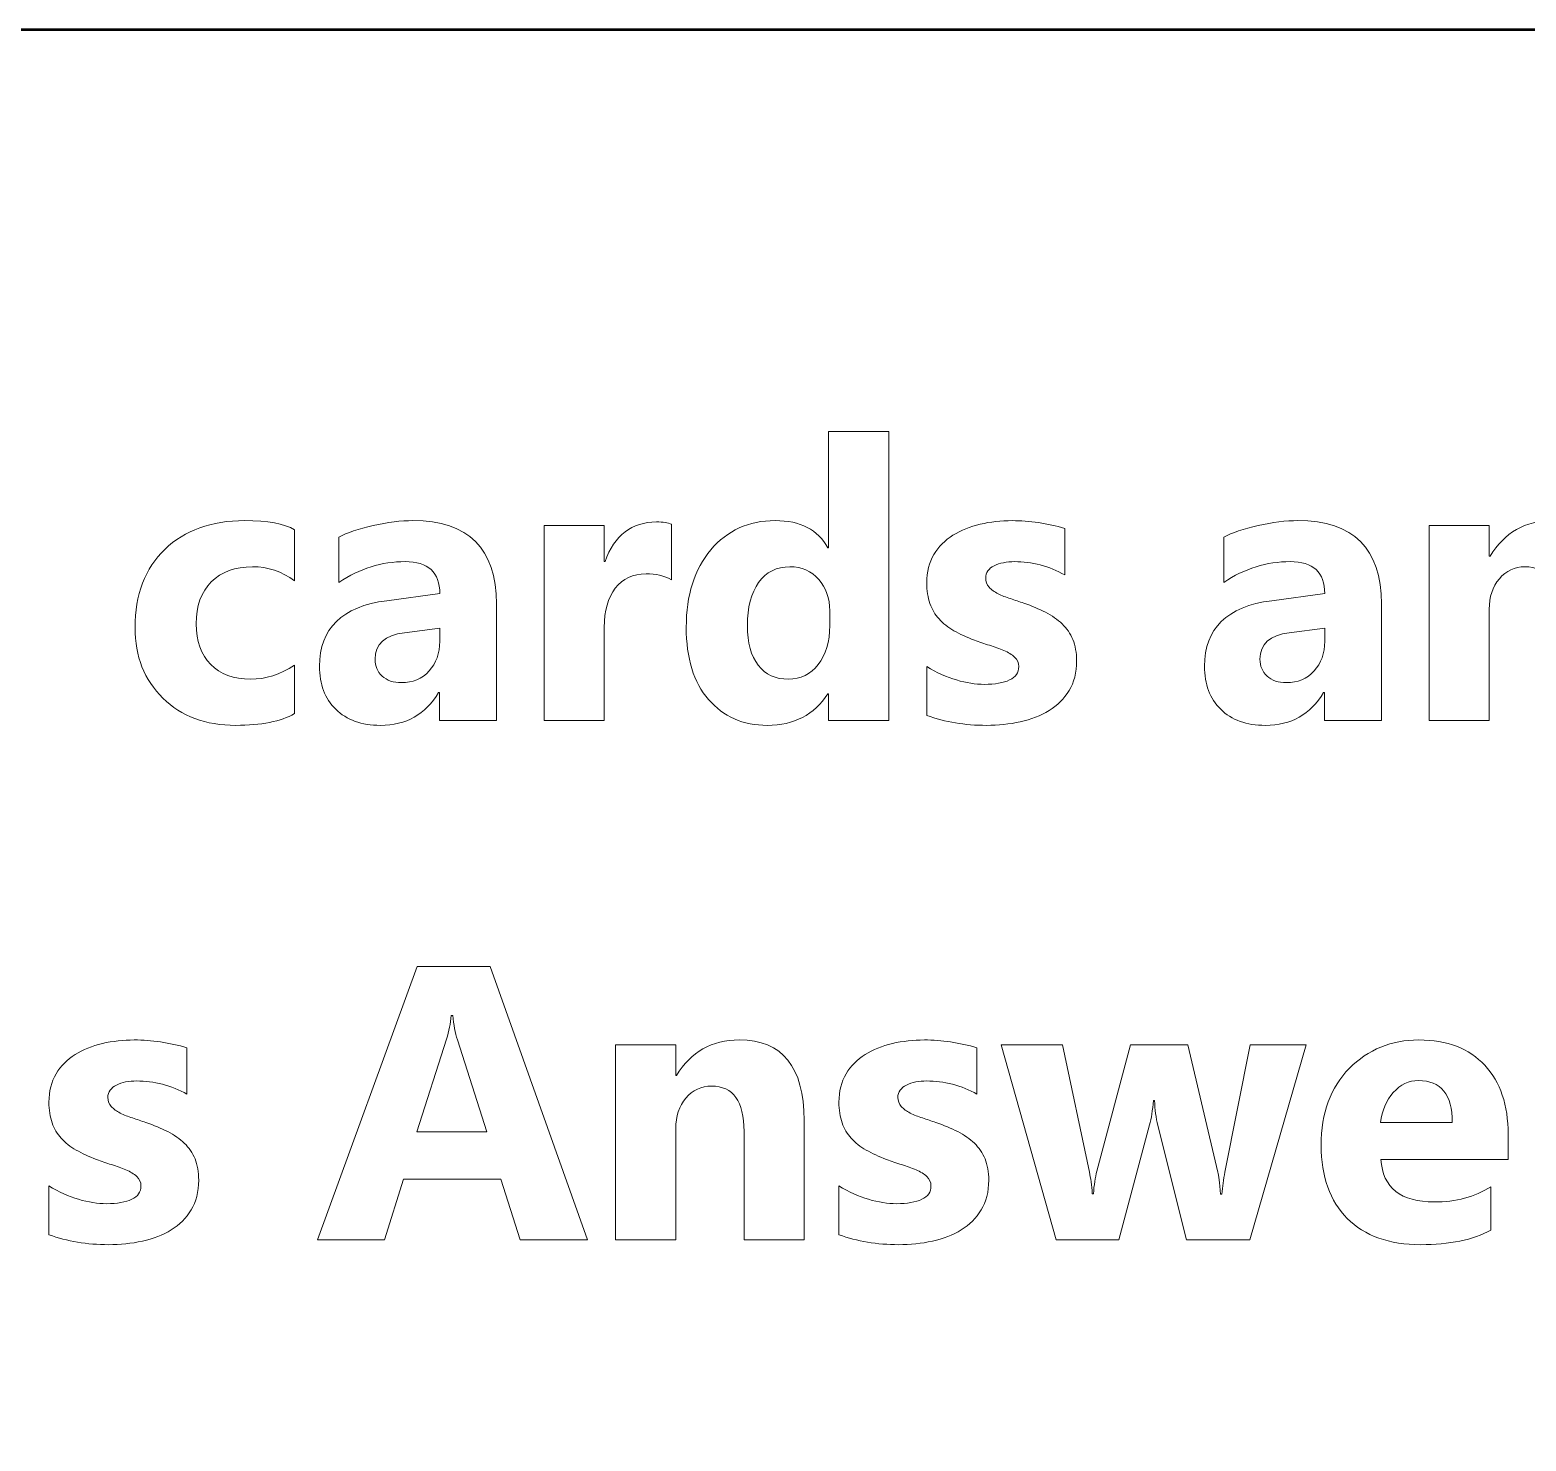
# Model space of a CAD drawing. Header units: centimetres. Extents: x -15 to 18.5, y -14.8 to 14.8.
# Drawn here: x -6.744 to -4.31, y -7.195 to -4.9 of the extents above; entities that cross this region are included whole.
import ezdxf

# ---------------------------------------------------------------- set-up
doc = ezdxf.new("R2010")
doc.units = ezdxf.units.CM
doc.header["$MEASUREMENT"] = 0
doc.layers.add('Layer 1', color=7, linetype='Continuous')

msp = doc.modelspace()

# ---------------------------------------------------------------- linework, layer by layer
at = {"layer": 'Layer 1', "color": 5, "lineweight": 53}
msp.add_open_spline([(-13.5, -4.9), (-13.5, -4.9), (4.5, -4.9), (4.5, -4.9), (4.5, -4.9), (4.5, -4.9), (4.5, -12.1), (4.5, -12.1), (4.5, -12.1), (4.5, -12.1), (-13.5, -12.1), (-13.5, -12.1), (-13.5, -12.1), (-13.5, -12.1), (-13.5, -4.9), (-13.5, -4.9)], degree=3, knots=[0, 0, 0, 0, 0.2, 0.2, 0.2, 0.2, 0.4, 0.4, 0.4, 0.4, 0.6, 0.6, 0.6, 0.6, 1, 1, 1, 1], dxfattribs=at)
at = {"layer": 'Layer 1', "color": 202, "lineweight": 9}
for points, knots in [([(-5.34629, -6.02336), (-5.34629, -6.02336), (-5.4443, -6.02336), (-5.4443, -6.02336), (-5.4443, -6.02336), (-5.4443, -6.02336), (-5.4443, -5.97965), (-5.4443, -5.97965), (-5.4443, -5.97965), (-5.4443, -5.97965), (-5.44546, -5.97965), (-5.44546, -5.97965), (-5.44546, -5.97965), (-5.46779, -6.01394), (-5.5006, -6.03109), (-5.54378, -6.03109), (-5.54378, -6.03109), (-5.58347, -6.03109), (-5.61543, -6.01712), (-5.63956, -5.98907), (-5.63956, -5.98907), (-5.66379, -5.96113), (-5.67586, -5.92197), (-5.67586, -5.8717), (-5.67586, -5.8717), (-5.67586, -5.81921), (-5.66252, -5.77719), (-5.63585, -5.74555), (-5.63585, -5.74555), (-5.60918, -5.7139), (-5.57426, -5.69813), (-5.53108, -5.69813), (-5.53108, -5.69813), (-5.49012, -5.69813), (-5.46165, -5.71274), (-5.44546, -5.74216), (-5.44546, -5.74216), (-5.44546, -5.74216), (-5.4443, -5.74216), (-5.4443, -5.74216), (-5.4443, -5.74216), (-5.4443, -5.74216), (-5.4443, -5.55335), (-5.4443, -5.55335), (-5.4443, -5.55335), (-5.4443, -5.55335), (-5.34629, -5.55335), (-5.34629, -5.55335), (-5.34629, -5.55335), (-5.34629, -5.55335), (-5.34629, -6.02336), (-5.34629, -6.02336)], [0, 0, 0, 0, 0.0714286, 0.0714286, 0.0714286, 0.0714286, 0.1428571, 0.1428571, 0.1428571, 0.1428571, 0.2142857, 0.2142857, 0.2142857, 0.2142857, 0.2857143, 0.2857143, 0.2857143, 0.2857143, 0.3571429, 0.3571429, 0.3571429, 0.3571429, 0.4285714, 0.4285714, 0.4285714, 0.4285714, 0.5, 0.5, 0.5, 0.5, 0.5714286, 0.5714286, 0.5714286, 0.5714286, 0.6428571, 0.6428571, 0.6428571, 0.6428571, 0.7142857, 0.7142857, 0.7142857, 0.7142857, 0.7857143, 0.7857143, 0.7857143, 0.7857143, 0.8571429, 0.8571429, 0.8571429, 0.8571429, 1, 1, 1, 1]), ([(-6.31309, -6.01193), (-6.3352, -6.02474), (-6.36717, -6.03109), (-6.40886, -6.03109), (-6.40886, -6.03109), (-6.45765, -6.03109), (-6.49713, -6.01637), (-6.52729, -5.98674), (-6.52729, -5.98674), (-6.55745, -5.95721), (-6.57259, -5.91911), (-6.57259, -5.87234), (-6.57259, -5.87234), (-6.57259, -5.81836), (-6.5564, -5.77592), (-6.52412, -5.74481), (-6.52412, -5.74481), (-6.49173, -5.71369), (-6.44845, -5.69813), (-6.39426, -5.69813), (-6.39426, -5.69813), (-6.3569, -5.69813), (-6.32981, -5.70311), (-6.31309, -5.71295), (-6.31309, -5.71295), (-6.31309, -5.71295), (-6.31309, -5.79614), (-6.31309, -5.79614), (-6.31309, -5.79614), (-6.33351, -5.78079), (-6.35637, -5.77317), (-6.38156, -5.77317), (-6.38156, -5.77317), (-6.40971, -5.77317), (-6.43194, -5.78132), (-6.44845, -5.79783), (-6.44845, -5.79783), (-6.46485, -5.81423), (-6.47311, -5.83688), (-6.47311, -5.86588), (-6.47311, -5.86588), (-6.47311, -5.89393), (-6.46517, -5.91604), (-6.4495, -5.93203), (-6.4495, -5.93203), (-6.43384, -5.94811), (-6.41215, -5.95605), (-6.38473, -5.95605), (-6.38473, -5.95605), (-6.36029, -5.95605), (-6.33647, -5.94843), (-6.31309, -5.93308), (-6.31309, -5.93308), (-6.31309, -5.93308), (-6.31309, -6.01193), (-6.31309, -6.01193)], [0, 0, 0, 0, 0.0666667, 0.0666667, 0.0666667, 0.0666667, 0.1333333, 0.1333333, 0.1333333, 0.1333333, 0.2, 0.2, 0.2, 0.2, 0.2666667, 0.2666667, 0.2666667, 0.2666667, 0.3333333, 0.3333333, 0.3333333, 0.3333333, 0.4, 0.4, 0.4, 0.4, 0.4666667, 0.4666667, 0.4666667, 0.4666667, 0.5333333, 0.5333333, 0.5333333, 0.5333333, 0.6, 0.6, 0.6, 0.6, 0.6666667, 0.6666667, 0.6666667, 0.6666667, 0.7333333, 0.7333333, 0.7333333, 0.7333333, 0.8, 0.8, 0.8, 0.8, 0.8666667, 0.8666667, 0.8666667, 0.8666667, 1, 1, 1, 1]), ([(-5.98468, -6.02336), (-5.98468, -6.02336), (-6.07739, -6.02336), (-6.07739, -6.02336), (-6.07739, -6.02336), (-6.07739, -6.02336), (-6.07739, -5.97775), (-6.07739, -5.97775), (-6.07739, -5.97775), (-6.07739, -5.97775), (-6.07866, -5.97775), (-6.07866, -5.97775), (-6.07866, -5.97775), (-6.09994, -6.01331), (-6.13148, -6.03109), (-6.17328, -6.03109), (-6.17328, -6.03109), (-6.20408, -6.03109), (-6.22831, -6.02241), (-6.24599, -6.00494), (-6.24599, -6.00494), (-6.26366, -5.98748), (-6.27245, -5.96409), (-6.27245, -5.93499), (-6.27245, -5.93499), (-6.27245, -5.87339), (-6.23593, -5.83783), (-6.16301, -5.82831), (-6.16301, -5.82831), (-6.16301, -5.82831), (-6.07676, -5.81688), (-6.07676, -5.81688), (-6.07676, -5.81688), (-6.07676, -5.78217), (-6.0956, -5.76481), (-6.13327, -5.76481), (-6.13327, -5.76481), (-6.17106, -5.76481), (-6.20704, -5.77603), (-6.24112, -5.79857), (-6.24112, -5.79857), (-6.24112, -5.79857), (-6.24112, -5.7248), (-6.24112, -5.7248), (-6.24112, -5.7248), (-6.22747, -5.71771), (-6.20884, -5.71157), (-6.18513, -5.70618), (-6.18513, -5.70618), (-6.16153, -5.70078), (-6.13994, -5.69813), (-6.12047, -5.69813), (-6.12047, -5.69813), (-6.02998, -5.69813), (-5.98468, -5.74332), (-5.98468, -5.8336), (-5.98468, -5.8336), (-5.98468, -5.8336), (-5.98468, -6.02336), (-5.98468, -6.02336)], [0, 0, 0, 0, 0.0625, 0.0625, 0.0625, 0.0625, 0.125, 0.125, 0.125, 0.125, 0.1875, 0.1875, 0.1875, 0.1875, 0.25, 0.25, 0.25, 0.25, 0.3125, 0.3125, 0.3125, 0.3125, 0.375, 0.375, 0.375, 0.375, 0.4375, 0.4375, 0.4375, 0.4375, 0.5, 0.5, 0.5, 0.5, 0.5625, 0.5625, 0.5625, 0.5625, 0.625, 0.625, 0.625, 0.625, 0.6875, 0.6875, 0.6875, 0.6875, 0.75, 0.75, 0.75, 0.75, 0.8125, 0.8125, 0.8125, 0.8125, 0.875, 0.875, 0.875, 0.875, 1, 1, 1, 1]), ([(-5.69999, -5.79423), (-5.71184, -5.78777), (-5.7256, -5.7846), (-5.74126, -5.7846), (-5.74126, -5.7846), (-5.76254, -5.7846), (-5.77915, -5.79243), (-5.79122, -5.80799), (-5.79122, -5.80799), (-5.80318, -5.82365), (-5.80921, -5.84482), (-5.80921, -5.8717), (-5.80921, -5.8717), (-5.80921, -5.8717), (-5.80921, -6.02336), (-5.80921, -6.02336), (-5.80921, -6.02336), (-5.80921, -6.02336), (-5.9071, -6.02336), (-5.9071, -6.02336), (-5.9071, -6.02336), (-5.9071, -6.02336), (-5.9071, -5.70586), (-5.9071, -5.70586), (-5.9071, -5.70586), (-5.9071, -5.70586), (-5.80921, -5.70586), (-5.80921, -5.70586), (-5.80921, -5.70586), (-5.80921, -5.70586), (-5.80921, -5.76481), (-5.80921, -5.76481), (-5.80921, -5.76481), (-5.80921, -5.76481), (-5.80794, -5.76481), (-5.80794, -5.76481), (-5.80794, -5.76481), (-5.79238, -5.72173), (-5.76455, -5.70025), (-5.72422, -5.70025), (-5.72422, -5.70025), (-5.71385, -5.70025), (-5.70581, -5.70152), (-5.69999, -5.70395), (-5.69999, -5.70395), (-5.69999, -5.70395), (-5.69999, -5.79423), (-5.69999, -5.79423)], [0, 0, 0, 0, 0.0769231, 0.0769231, 0.0769231, 0.0769231, 0.1538462, 0.1538462, 0.1538462, 0.1538462, 0.2307692, 0.2307692, 0.2307692, 0.2307692, 0.3076923, 0.3076923, 0.3076923, 0.3076923, 0.3846154, 0.3846154, 0.3846154, 0.3846154, 0.4615385, 0.4615385, 0.4615385, 0.4615385, 0.5384615, 0.5384615, 0.5384615, 0.5384615, 0.6153846, 0.6153846, 0.6153846, 0.6153846, 0.6923077, 0.6923077, 0.6923077, 0.6923077, 0.7692308, 0.7692308, 0.7692308, 0.7692308, 0.8461538, 0.8461538, 0.8461538, 0.8461538, 1, 1, 1, 1]), ([(-5.28459, -6.015), (-5.28459, -6.015), (-5.28459, -5.93562), (-5.28459, -5.93562), (-5.28459, -5.93562), (-5.2684, -5.94536), (-5.25231, -5.95256), (-5.23633, -5.95732), (-5.23633, -5.95732), (-5.22035, -5.96208), (-5.20522, -5.96441), (-5.19093, -5.96441), (-5.19093, -5.96441), (-5.17357, -5.96441), (-5.15982, -5.96208), (-5.14987, -5.95732), (-5.14987, -5.95732), (-5.13981, -5.95256), (-5.13484, -5.94536), (-5.13484, -5.93562), (-5.13484, -5.93562), (-5.13484, -5.92938), (-5.13706, -5.92419), (-5.14161, -5.92007), (-5.14161, -5.92007), (-5.14616, -5.91594), (-5.15198, -5.91234), (-5.15918, -5.90927), (-5.15918, -5.90927), (-5.16627, -5.9062), (-5.1741, -5.90334), (-5.18257, -5.90091), (-5.18257, -5.90091), (-5.19104, -5.89837), (-5.19919, -5.89562), (-5.20702, -5.89255), (-5.20702, -5.89255), (-5.21961, -5.88779), (-5.23072, -5.8826), (-5.24036, -5.8772), (-5.24036, -5.8772), (-5.24999, -5.8717), (-5.25803, -5.86535), (-5.26459, -5.85805), (-5.26459, -5.85805), (-5.27105, -5.85085), (-5.27602, -5.84249), (-5.27941, -5.83297), (-5.27941, -5.83297), (-5.28279, -5.82344), (-5.28459, -5.81222), (-5.28459, -5.7992), (-5.28459, -5.7992), (-5.28459, -5.78142), (-5.28068, -5.76608), (-5.27295, -5.75327), (-5.27295, -5.75327), (-5.26523, -5.74047), (-5.25485, -5.72999), (-5.24194, -5.72184), (-5.24194, -5.72184), (-5.22903, -5.71369), (-5.21421, -5.70766), (-5.1976, -5.70385), (-5.1976, -5.70385), (-5.18098, -5.70004), (-5.16363, -5.69813), (-5.14563, -5.69813), (-5.14563, -5.69813), (-5.13156, -5.69813), (-5.11738, -5.69919), (-5.10288, -5.70141), (-5.10288, -5.70141), (-5.08838, -5.70353), (-5.07409, -5.70671), (-5.06002, -5.71083), (-5.06002, -5.71083), (-5.06002, -5.71083), (-5.06002, -5.7865), (-5.06002, -5.7865), (-5.06002, -5.7865), (-5.0725, -5.7792), (-5.08573, -5.7738), (-5.09991, -5.77021), (-5.09991, -5.77021), (-5.1141, -5.76661), (-5.12796, -5.76481), (-5.14161, -5.76481), (-5.14161, -5.76481), (-5.14807, -5.76481), (-5.1541, -5.76534), (-5.15971, -5.7665), (-5.15971, -5.7665), (-5.16543, -5.76756), (-5.17051, -5.76925), (-5.17484, -5.77148), (-5.17484, -5.77148), (-5.17918, -5.77359), (-5.18257, -5.77634), (-5.185, -5.77984), (-5.185, -5.77984), (-5.18754, -5.78322), (-5.18871, -5.78714), (-5.18871, -5.79148), (-5.18871, -5.79148), (-5.18871, -5.79719), (-5.18691, -5.80217), (-5.18321, -5.8063), (-5.18321, -5.8063), (-5.1794, -5.81042), (-5.17463, -5.81402), (-5.1686, -5.81698), (-5.1686, -5.81698), (-5.16257, -5.82005), (-5.1559, -5.8227), (-5.1486, -5.82503), (-5.1486, -5.82503), (-5.1413, -5.82746), (-5.13399, -5.8299), (-5.12669, -5.83233), (-5.12669, -5.83233), (-5.11367, -5.83688), (-5.10193, -5.84186), (-5.09134, -5.84725), (-5.09134, -5.84725), (-5.08086, -5.85265), (-5.07176, -5.85889), (-5.06425, -5.8662), (-5.06425, -5.8662), (-5.05673, -5.87339), (-5.05091, -5.88186), (-5.04689, -5.8916), (-5.04689, -5.8916), (-5.04287, -5.90133), (-5.04086, -5.91287), (-5.04086, -5.92631), (-5.04086, -5.92631), (-5.04086, -5.94515), (-5.04488, -5.96124), (-5.05314, -5.97457), (-5.05314, -5.97457), (-5.06129, -5.98791), (-5.07208, -5.9987), (-5.08563, -6.00706), (-5.08563, -6.00706), (-5.09917, -6.01542), (-5.11484, -6.02156), (-5.13251, -6.02537), (-5.13251, -6.02537), (-5.15019, -6.02918), (-5.16849, -6.03109), (-5.18754, -6.03109), (-5.18754, -6.03109), (-5.22247, -6.03109), (-5.25475, -6.02569), (-5.28459, -6.015)], [0, 0, 0, 0, 0.025, 0.025, 0.025, 0.025, 0.05, 0.05, 0.05, 0.05, 0.075, 0.075, 0.075, 0.075, 0.1, 0.1, 0.1, 0.1, 0.125, 0.125, 0.125, 0.125, 0.15, 0.15, 0.15, 0.15, 0.175, 0.175, 0.175, 0.175, 0.2, 0.2, 0.2, 0.2, 0.225, 0.225, 0.225, 0.225, 0.25, 0.25, 0.25, 0.25, 0.275, 0.275, 0.275, 0.275, 0.3, 0.3, 0.3, 0.3, 0.325, 0.325, 0.325, 0.325, 0.35, 0.35, 0.35, 0.35, 0.375, 0.375, 0.375, 0.375, 0.4, 0.4, 0.4, 0.4, 0.425, 0.425, 0.425, 0.425, 0.45, 0.45, 0.45, 0.45, 0.475, 0.475, 0.475, 0.475, 0.5, 0.5, 0.5, 0.5, 0.525, 0.525, 0.525, 0.525, 0.55, 0.55, 0.55, 0.55, 0.575, 0.575, 0.575, 0.575, 0.6, 0.6, 0.6, 0.6, 0.625, 0.625, 0.625, 0.625, 0.65, 0.65, 0.65, 0.65, 0.675, 0.675, 0.675, 0.675, 0.7, 0.7, 0.7, 0.7, 0.725, 0.725, 0.725, 0.725, 0.75, 0.75, 0.75, 0.75, 0.775, 0.775, 0.775, 0.775, 0.8, 0.8, 0.8, 0.8, 0.825, 0.825, 0.825, 0.825, 0.85, 0.85, 0.85, 0.85, 0.875, 0.875, 0.875, 0.875, 0.9, 0.9, 0.9, 0.9, 0.925, 0.925, 0.925, 0.925, 0.95, 0.95, 0.95, 0.95, 1, 1, 1, 1]), ([(-4.54503, -6.02336), (-4.54503, -6.02336), (-4.63774, -6.02336), (-4.63774, -6.02336), (-4.63774, -6.02336), (-4.63774, -6.02336), (-4.63774, -5.97775), (-4.63774, -5.97775), (-4.63774, -5.97775), (-4.63774, -5.97775), (-4.63901, -5.97775), (-4.63901, -5.97775), (-4.63901, -5.97775), (-4.66029, -6.01331), (-4.69183, -6.03109), (-4.73363, -6.03109), (-4.73363, -6.03109), (-4.76443, -6.03109), (-4.78866, -6.02241), (-4.80634, -6.00494), (-4.80634, -6.00494), (-4.82401, -5.98748), (-4.8328, -5.96409), (-4.8328, -5.93499), (-4.8328, -5.93499), (-4.8328, -5.87339), (-4.79628, -5.83783), (-4.72336, -5.82831), (-4.72336, -5.82831), (-4.72336, -5.82831), (-4.63711, -5.81688), (-4.63711, -5.81688), (-4.63711, -5.81688), (-4.63711, -5.78217), (-4.65595, -5.76481), (-4.69362, -5.76481), (-4.69362, -5.76481), (-4.73141, -5.76481), (-4.76739, -5.77603), (-4.80147, -5.79857), (-4.80147, -5.79857), (-4.80147, -5.79857), (-4.80147, -5.7248), (-4.80147, -5.7248), (-4.80147, -5.7248), (-4.78782, -5.71771), (-4.76919, -5.71157), (-4.74548, -5.70618), (-4.74548, -5.70618), (-4.72188, -5.70078), (-4.70029, -5.69813), (-4.68082, -5.69813), (-4.68082, -5.69813), (-4.59033, -5.69813), (-4.54503, -5.74332), (-4.54503, -5.8336), (-4.54503, -5.8336), (-4.54503, -5.8336), (-4.54503, -6.02336), (-4.54503, -6.02336)], [0, 0, 0, 0, 0.0625, 0.0625, 0.0625, 0.0625, 0.125, 0.125, 0.125, 0.125, 0.1875, 0.1875, 0.1875, 0.1875, 0.25, 0.25, 0.25, 0.25, 0.3125, 0.3125, 0.3125, 0.3125, 0.375, 0.375, 0.375, 0.375, 0.4375, 0.4375, 0.4375, 0.4375, 0.5, 0.5, 0.5, 0.5, 0.5625, 0.5625, 0.5625, 0.5625, 0.625, 0.625, 0.625, 0.625, 0.6875, 0.6875, 0.6875, 0.6875, 0.75, 0.75, 0.75, 0.75, 0.8125, 0.8125, 0.8125, 0.8125, 0.875, 0.875, 0.875, 0.875, 1, 1, 1, 1]), ([(-4.16086, -6.02336), (-4.16086, -6.02336), (-4.25854, -6.02336), (-4.25854, -6.02336), (-4.25854, -6.02336), (-4.25854, -6.02336), (-4.25854, -5.84694), (-4.25854, -5.84694), (-4.25854, -5.84694), (-4.25854, -5.79772), (-4.27611, -5.77317), (-4.31124, -5.77317), (-4.31124, -5.77317), (-4.32818, -5.77317), (-4.34215, -5.77963), (-4.35305, -5.79264), (-4.35305, -5.79264), (-4.36406, -5.80566), (-4.36956, -5.82228), (-4.36956, -5.84228), (-4.36956, -5.84228), (-4.36956, -5.84228), (-4.36956, -6.02336), (-4.36956, -6.02336), (-4.36956, -6.02336), (-4.36956, -6.02336), (-4.46745, -6.02336), (-4.46745, -6.02336), (-4.46745, -6.02336), (-4.46745, -6.02336), (-4.46745, -5.70586), (-4.46745, -5.70586), (-4.46745, -5.70586), (-4.46745, -5.70586), (-4.36956, -5.70586), (-4.36956, -5.70586), (-4.36956, -5.70586), (-4.36956, -5.70586), (-4.36956, -5.75613), (-4.36956, -5.75613), (-4.36956, -5.75613), (-4.36956, -5.75613), (-4.36829, -5.75613), (-4.36829, -5.75613), (-4.36829, -5.75613), (-4.3449, -5.7174), (-4.31093, -5.69813), (-4.26627, -5.69813), (-4.26627, -5.69813), (-4.19599, -5.69813), (-4.16086, -5.74174), (-4.16086, -5.82894), (-4.16086, -5.82894), (-4.16086, -5.82894), (-4.16086, -6.02336), (-4.16086, -6.02336)], [0, 0, 0, 0, 0.0666667, 0.0666667, 0.0666667, 0.0666667, 0.1333333, 0.1333333, 0.1333333, 0.1333333, 0.2, 0.2, 0.2, 0.2, 0.2666667, 0.2666667, 0.2666667, 0.2666667, 0.3333333, 0.3333333, 0.3333333, 0.3333333, 0.4, 0.4, 0.4, 0.4, 0.4666667, 0.4666667, 0.4666667, 0.4666667, 0.5333333, 0.5333333, 0.5333333, 0.5333333, 0.6, 0.6, 0.6, 0.6, 0.6666667, 0.6666667, 0.6666667, 0.6666667, 0.7333333, 0.7333333, 0.7333333, 0.7333333, 0.8, 0.8, 0.8, 0.8, 0.8666667, 0.8666667, 0.8666667, 0.8666667, 1, 1, 1, 1]), ([(-5.44239, -5.86895), (-5.44239, -5.86895), (-5.44239, -5.84503), (-5.44239, -5.84503), (-5.44239, -5.84503), (-5.44239, -5.82439), (-5.44842, -5.80725), (-5.46038, -5.7936), (-5.46038, -5.7936), (-5.47234, -5.77994), (-5.488, -5.77317), (-5.50716, -5.77317), (-5.50716, -5.77317), (-5.52886, -5.77317), (-5.5459, -5.78164), (-5.55807, -5.79868), (-5.55807, -5.79868), (-5.57024, -5.81582), (-5.57638, -5.83921), (-5.57638, -5.86895), (-5.57638, -5.86895), (-5.57638, -5.89689), (-5.57045, -5.91837), (-5.5587, -5.9334), (-5.5587, -5.9334), (-5.54685, -5.94854), (-5.53055, -5.95605), (-5.5097, -5.95605), (-5.5097, -5.95605), (-5.4898, -5.95605), (-5.47361, -5.94811), (-5.46112, -5.93224), (-5.46112, -5.93224), (-5.44863, -5.91626), (-5.44239, -5.8952), (-5.44239, -5.86895)], [0, 0, 0, 0, 0.1, 0.1, 0.1, 0.1, 0.2, 0.2, 0.2, 0.2, 0.3, 0.3, 0.3, 0.3, 0.4, 0.4, 0.4, 0.4, 0.5, 0.5, 0.5, 0.5, 0.6, 0.6, 0.6, 0.6, 0.7, 0.7, 0.7, 0.7, 0.8, 0.8, 0.8, 0.8, 1, 1, 1, 1]), ([(-6.07676, -5.89435), (-6.07676, -5.89435), (-6.07676, -5.87297), (-6.07676, -5.87297), (-6.07676, -5.87297), (-6.07676, -5.87297), (-6.13444, -5.88038), (-6.13444, -5.88038), (-6.13444, -5.88038), (-6.16629, -5.88451), (-6.18217, -5.8989), (-6.18217, -5.92356), (-6.18217, -5.92356), (-6.18217, -5.93467), (-6.17836, -5.94388), (-6.17063, -5.95097), (-6.17063, -5.95097), (-6.1628, -5.95806), (-6.15232, -5.96166), (-6.1391, -5.96166), (-6.1391, -5.96166), (-6.12068, -5.96166), (-6.10576, -5.95531), (-6.09412, -5.94261), (-6.09412, -5.94261), (-6.08258, -5.92991), (-6.07676, -5.91382), (-6.07676, -5.89435)], [0, 0, 0, 0, 0.125, 0.125, 0.125, 0.125, 0.25, 0.25, 0.25, 0.25, 0.375, 0.375, 0.375, 0.375, 0.5, 0.5, 0.5, 0.5, 0.625, 0.625, 0.625, 0.625, 0.75, 0.75, 0.75, 0.75, 1, 1, 1, 1]), ([(-4.63711, -5.89435), (-4.63711, -5.89435), (-4.63711, -5.87297), (-4.63711, -5.87297), (-4.63711, -5.87297), (-4.63711, -5.87297), (-4.69479, -5.88038), (-4.69479, -5.88038), (-4.69479, -5.88038), (-4.72664, -5.88451), (-4.74252, -5.8989), (-4.74252, -5.92356), (-4.74252, -5.92356), (-4.74252, -5.93467), (-4.73871, -5.94388), (-4.73098, -5.95097), (-4.73098, -5.95097), (-4.72315, -5.95806), (-4.71267, -5.96166), (-4.69945, -5.96166), (-4.69945, -5.96166), (-4.68103, -5.96166), (-4.66611, -5.95531), (-4.65447, -5.94261), (-4.65447, -5.94261), (-4.64293, -5.92991), (-4.63711, -5.91382), (-4.63711, -5.89435)], [0, 0, 0, 0, 0.125, 0.125, 0.125, 0.125, 0.25, 0.25, 0.25, 0.25, 0.375, 0.375, 0.375, 0.375, 0.5, 0.5, 0.5, 0.5, 0.625, 0.625, 0.625, 0.625, 0.75, 0.75, 0.75, 0.75, 1, 1, 1, 1]), ([(-5.83674, -6.86802), (-5.83674, -6.86802), (-5.94585, -6.86802), (-5.94585, -6.86802), (-5.94585, -6.86802), (-5.94585, -6.86802), (-5.97749, -6.76907), (-5.97749, -6.76907), (-5.97749, -6.76907), (-5.97749, -6.76907), (-6.13561, -6.76907), (-6.13561, -6.76907), (-6.13561, -6.76907), (-6.13561, -6.76907), (-6.16694, -6.86802), (-6.16694, -6.86802), (-6.16694, -6.86802), (-6.16694, -6.86802), (-6.27552, -6.86802), (-6.27552, -6.86802), (-6.27552, -6.86802), (-6.27552, -6.86802), (-6.1136, -6.42341), (-6.1136, -6.42341), (-6.1136, -6.42341), (-6.1136, -6.42341), (-5.99485, -6.42341), (-5.99485, -6.42341), (-5.99485, -6.42341), (-5.99485, -6.42341), (-5.83674, -6.86802), (-5.83674, -6.86802)], [0, 0, 0, 0, 0.1111111, 0.1111111, 0.1111111, 0.1111111, 0.2222222, 0.2222222, 0.2222222, 0.2222222, 0.3333333, 0.3333333, 0.3333333, 0.3333333, 0.4444444, 0.4444444, 0.4444444, 0.4444444, 0.5555556, 0.5555556, 0.5555556, 0.5555556, 0.6666667, 0.6666667, 0.6666667, 0.6666667, 0.7777778, 0.7777778, 0.7777778, 0.7777778, 1, 1, 1, 1]), ([(-6.00046, -6.69223), (-6.00046, -6.69223), (-6.04819, -6.54279), (-6.04819, -6.54279), (-6.04819, -6.54279), (-6.05168, -6.53158), (-6.05422, -6.51824), (-6.0557, -6.50279), (-6.0557, -6.50279), (-6.0557, -6.50279), (-6.05814, -6.50279), (-6.05814, -6.50279), (-6.05814, -6.50279), (-6.0592, -6.51581), (-6.06174, -6.52872), (-6.06586, -6.54152), (-6.06586, -6.54152), (-6.06586, -6.54152), (-6.11423, -6.69223), (-6.11423, -6.69223), (-6.11423, -6.69223), (-6.11423, -6.69223), (-6.00046, -6.69223), (-6.00046, -6.69223)], [0, 0, 0, 0, 0.1428571, 0.1428571, 0.1428571, 0.1428571, 0.2857143, 0.2857143, 0.2857143, 0.2857143, 0.4285714, 0.4285714, 0.4285714, 0.4285714, 0.5714286, 0.5714286, 0.5714286, 0.5714286, 0.7142857, 0.7142857, 0.7142857, 0.7142857, 1, 1, 1, 1]), ([(-6.71271, -6.85966), (-6.71271, -6.85966), (-6.71271, -6.78028), (-6.71271, -6.78028), (-6.71271, -6.78028), (-6.69652, -6.79002), (-6.68043, -6.79722), (-6.66445, -6.80198), (-6.66445, -6.80198), (-6.64847, -6.80674), (-6.63334, -6.80907), (-6.61905, -6.80907), (-6.61905, -6.80907), (-6.60169, -6.80907), (-6.58794, -6.80674), (-6.57799, -6.80198), (-6.57799, -6.80198), (-6.56793, -6.79722), (-6.56296, -6.79002), (-6.56296, -6.78028), (-6.56296, -6.78028), (-6.56296, -6.77404), (-6.56518, -6.76885), (-6.56973, -6.76473), (-6.56973, -6.76473), (-6.57428, -6.7606), (-6.5801, -6.757), (-6.5873, -6.75393), (-6.5873, -6.75393), (-6.59439, -6.75086), (-6.60222, -6.748), (-6.61069, -6.74557), (-6.61069, -6.74557), (-6.61916, -6.74303), (-6.62731, -6.74028), (-6.63514, -6.73721), (-6.63514, -6.73721), (-6.64773, -6.73245), (-6.65884, -6.72726), (-6.66848, -6.72186), (-6.66848, -6.72186), (-6.67811, -6.71636), (-6.68615, -6.71001), (-6.69271, -6.70271), (-6.69271, -6.70271), (-6.69917, -6.69551), (-6.70414, -6.68715), (-6.70753, -6.67763), (-6.70753, -6.67763), (-6.71091, -6.6681), (-6.71271, -6.65688), (-6.71271, -6.64386), (-6.71271, -6.64386), (-6.71271, -6.62608), (-6.7088, -6.61074), (-6.70107, -6.59793), (-6.70107, -6.59793), (-6.69335, -6.58513), (-6.68297, -6.57465), (-6.67006, -6.5665), (-6.67006, -6.5665), (-6.65715, -6.55835), (-6.64233, -6.55232), (-6.62572, -6.54851), (-6.62572, -6.54851), (-6.6091, -6.5447), (-6.59175, -6.54279), (-6.57375, -6.54279), (-6.57375, -6.54279), (-6.55968, -6.54279), (-6.5455, -6.54385), (-6.531, -6.54607), (-6.531, -6.54607), (-6.5165, -6.54819), (-6.50221, -6.55137), (-6.48814, -6.55549), (-6.48814, -6.55549), (-6.48814, -6.55549), (-6.48814, -6.63116), (-6.48814, -6.63116), (-6.48814, -6.63116), (-6.50062, -6.62386), (-6.51385, -6.61846), (-6.52803, -6.61487), (-6.52803, -6.61487), (-6.54222, -6.61127), (-6.55608, -6.60947), (-6.56973, -6.60947), (-6.56973, -6.60947), (-6.57619, -6.60947), (-6.58222, -6.61), (-6.58783, -6.61116), (-6.58783, -6.61116), (-6.59355, -6.61222), (-6.59863, -6.61391), (-6.60296, -6.61614), (-6.60296, -6.61614), (-6.6073, -6.61825), (-6.61069, -6.621), (-6.61312, -6.6245), (-6.61312, -6.6245), (-6.61566, -6.62788), (-6.61683, -6.6318), (-6.61683, -6.63614), (-6.61683, -6.63614), (-6.61683, -6.64185), (-6.61503, -6.64683), (-6.61133, -6.65096), (-6.61133, -6.65096), (-6.60752, -6.65508), (-6.60275, -6.65868), (-6.59672, -6.66164), (-6.59672, -6.66164), (-6.59069, -6.66471), (-6.58402, -6.66736), (-6.57672, -6.66969), (-6.57672, -6.66969), (-6.56942, -6.67212), (-6.56211, -6.67456), (-6.55481, -6.67699), (-6.55481, -6.67699), (-6.54179, -6.68154), (-6.53005, -6.68652), (-6.51946, -6.69191), (-6.51946, -6.69191), (-6.50898, -6.69731), (-6.49988, -6.70355), (-6.49237, -6.71086), (-6.49237, -6.71086), (-6.48485, -6.71805), (-6.47903, -6.72652), (-6.47501, -6.73626), (-6.47501, -6.73626), (-6.47099, -6.74599), (-6.46898, -6.75753), (-6.46898, -6.77097), (-6.46898, -6.77097), (-6.46898, -6.78981), (-6.473, -6.8059), (-6.48126, -6.81923), (-6.48126, -6.81923), (-6.48941, -6.83257), (-6.5002, -6.84336), (-6.51375, -6.85172), (-6.51375, -6.85172), (-6.52729, -6.86008), (-6.54296, -6.86622), (-6.56063, -6.87003), (-6.56063, -6.87003), (-6.57831, -6.87384), (-6.59661, -6.87575), (-6.61566, -6.87575), (-6.61566, -6.87575), (-6.65059, -6.87575), (-6.68287, -6.87035), (-6.71271, -6.85966)], [0, 0, 0, 0, 0.025, 0.025, 0.025, 0.025, 0.05, 0.05, 0.05, 0.05, 0.075, 0.075, 0.075, 0.075, 0.1, 0.1, 0.1, 0.1, 0.125, 0.125, 0.125, 0.125, 0.15, 0.15, 0.15, 0.15, 0.175, 0.175, 0.175, 0.175, 0.2, 0.2, 0.2, 0.2, 0.225, 0.225, 0.225, 0.225, 0.25, 0.25, 0.25, 0.25, 0.275, 0.275, 0.275, 0.275, 0.3, 0.3, 0.3, 0.3, 0.325, 0.325, 0.325, 0.325, 0.35, 0.35, 0.35, 0.35, 0.375, 0.375, 0.375, 0.375, 0.4, 0.4, 0.4, 0.4, 0.425, 0.425, 0.425, 0.425, 0.45, 0.45, 0.45, 0.45, 0.475, 0.475, 0.475, 0.475, 0.5, 0.5, 0.5, 0.5, 0.525, 0.525, 0.525, 0.525, 0.55, 0.55, 0.55, 0.55, 0.575, 0.575, 0.575, 0.575, 0.6, 0.6, 0.6, 0.6, 0.625, 0.625, 0.625, 0.625, 0.65, 0.65, 0.65, 0.65, 0.675, 0.675, 0.675, 0.675, 0.7, 0.7, 0.7, 0.7, 0.725, 0.725, 0.725, 0.725, 0.75, 0.75, 0.75, 0.75, 0.775, 0.775, 0.775, 0.775, 0.8, 0.8, 0.8, 0.8, 0.825, 0.825, 0.825, 0.825, 0.85, 0.85, 0.85, 0.85, 0.875, 0.875, 0.875, 0.875, 0.9, 0.9, 0.9, 0.9, 0.925, 0.925, 0.925, 0.925, 0.95, 0.95, 0.95, 0.95, 1, 1, 1, 1]), ([(-5.48421, -6.86802), (-5.48421, -6.86802), (-5.58189, -6.86802), (-5.58189, -6.86802), (-5.58189, -6.86802), (-5.58189, -6.86802), (-5.58189, -6.6916), (-5.58189, -6.6916), (-5.58189, -6.6916), (-5.58189, -6.64238), (-5.59946, -6.61783), (-5.63459, -6.61783), (-5.63459, -6.61783), (-5.65153, -6.61783), (-5.6655, -6.62429), (-5.6764, -6.6373), (-5.6764, -6.6373), (-5.68741, -6.65032), (-5.69291, -6.66694), (-5.69291, -6.68694), (-5.69291, -6.68694), (-5.69291, -6.68694), (-5.69291, -6.86802), (-5.69291, -6.86802), (-5.69291, -6.86802), (-5.69291, -6.86802), (-5.7908, -6.86802), (-5.7908, -6.86802), (-5.7908, -6.86802), (-5.7908, -6.86802), (-5.7908, -6.55052), (-5.7908, -6.55052), (-5.7908, -6.55052), (-5.7908, -6.55052), (-5.69291, -6.55052), (-5.69291, -6.55052), (-5.69291, -6.55052), (-5.69291, -6.55052), (-5.69291, -6.60079), (-5.69291, -6.60079), (-5.69291, -6.60079), (-5.69291, -6.60079), (-5.69164, -6.60079), (-5.69164, -6.60079), (-5.69164, -6.60079), (-5.66825, -6.56206), (-5.63428, -6.54279), (-5.58962, -6.54279), (-5.58962, -6.54279), (-5.51934, -6.54279), (-5.48421, -6.5864), (-5.48421, -6.6736), (-5.48421, -6.6736), (-5.48421, -6.6736), (-5.48421, -6.86802), (-5.48421, -6.86802)], [0, 0, 0, 0, 0.0666667, 0.0666667, 0.0666667, 0.0666667, 0.1333333, 0.1333333, 0.1333333, 0.1333333, 0.2, 0.2, 0.2, 0.2, 0.2666667, 0.2666667, 0.2666667, 0.2666667, 0.3333333, 0.3333333, 0.3333333, 0.3333333, 0.4, 0.4, 0.4, 0.4, 0.4666667, 0.4666667, 0.4666667, 0.4666667, 0.5333333, 0.5333333, 0.5333333, 0.5333333, 0.6, 0.6, 0.6, 0.6, 0.6666667, 0.6666667, 0.6666667, 0.6666667, 0.7333333, 0.7333333, 0.7333333, 0.7333333, 0.8, 0.8, 0.8, 0.8, 0.8666667, 0.8666667, 0.8666667, 0.8666667, 1, 1, 1, 1]), ([(-5.42747, -6.85966), (-5.42747, -6.85966), (-5.42747, -6.78028), (-5.42747, -6.78028), (-5.42747, -6.78028), (-5.41128, -6.79002), (-5.39519, -6.79722), (-5.37921, -6.80198), (-5.37921, -6.80198), (-5.36323, -6.80674), (-5.3481, -6.80907), (-5.33381, -6.80907), (-5.33381, -6.80907), (-5.31645, -6.80907), (-5.3027, -6.80674), (-5.29275, -6.80198), (-5.29275, -6.80198), (-5.28269, -6.79722), (-5.27772, -6.79002), (-5.27772, -6.78028), (-5.27772, -6.78028), (-5.27772, -6.77404), (-5.27994, -6.76885), (-5.28449, -6.76473), (-5.28449, -6.76473), (-5.28904, -6.7606), (-5.29486, -6.757), (-5.30206, -6.75393), (-5.30206, -6.75393), (-5.30915, -6.75086), (-5.31698, -6.748), (-5.32545, -6.74557), (-5.32545, -6.74557), (-5.33392, -6.74303), (-5.34207, -6.74028), (-5.3499, -6.73721), (-5.3499, -6.73721), (-5.36249, -6.73245), (-5.3736, -6.72726), (-5.38324, -6.72186), (-5.38324, -6.72186), (-5.39287, -6.71636), (-5.40091, -6.71001), (-5.40747, -6.70271), (-5.40747, -6.70271), (-5.41393, -6.69551), (-5.4189, -6.68715), (-5.42229, -6.67763), (-5.42229, -6.67763), (-5.42567, -6.6681), (-5.42747, -6.65688), (-5.42747, -6.64386), (-5.42747, -6.64386), (-5.42747, -6.62608), (-5.42356, -6.61074), (-5.41583, -6.59793), (-5.41583, -6.59793), (-5.40811, -6.58513), (-5.39773, -6.57465), (-5.38482, -6.5665), (-5.38482, -6.5665), (-5.37191, -6.55835), (-5.35709, -6.55232), (-5.34048, -6.54851), (-5.34048, -6.54851), (-5.32386, -6.5447), (-5.30651, -6.54279), (-5.28851, -6.54279), (-5.28851, -6.54279), (-5.27444, -6.54279), (-5.26026, -6.54385), (-5.24576, -6.54607), (-5.24576, -6.54607), (-5.23126, -6.54819), (-5.21697, -6.55137), (-5.2029, -6.55549), (-5.2029, -6.55549), (-5.2029, -6.55549), (-5.2029, -6.63116), (-5.2029, -6.63116), (-5.2029, -6.63116), (-5.21538, -6.62386), (-5.22861, -6.61846), (-5.24279, -6.61487), (-5.24279, -6.61487), (-5.25698, -6.61127), (-5.27084, -6.60947), (-5.28449, -6.60947), (-5.28449, -6.60947), (-5.29095, -6.60947), (-5.29698, -6.61), (-5.30259, -6.61116), (-5.30259, -6.61116), (-5.30831, -6.61222), (-5.31339, -6.61391), (-5.31772, -6.61614), (-5.31772, -6.61614), (-5.32206, -6.61825), (-5.32545, -6.621), (-5.32788, -6.6245), (-5.32788, -6.6245), (-5.33042, -6.62788), (-5.33159, -6.6318), (-5.33159, -6.63614), (-5.33159, -6.63614), (-5.33159, -6.64185), (-5.32979, -6.64683), (-5.32609, -6.65096), (-5.32609, -6.65096), (-5.32228, -6.65508), (-5.31751, -6.65868), (-5.31148, -6.66164), (-5.31148, -6.66164), (-5.30545, -6.66471), (-5.29878, -6.66736), (-5.29148, -6.66969), (-5.29148, -6.66969), (-5.28418, -6.67212), (-5.27687, -6.67456), (-5.26957, -6.67699), (-5.26957, -6.67699), (-5.25655, -6.68154), (-5.24481, -6.68652), (-5.23422, -6.69191), (-5.23422, -6.69191), (-5.22374, -6.69731), (-5.21464, -6.70355), (-5.20713, -6.71086), (-5.20713, -6.71086), (-5.19961, -6.71805), (-5.19379, -6.72652), (-5.18977, -6.73626), (-5.18977, -6.73626), (-5.18575, -6.74599), (-5.18374, -6.75753), (-5.18374, -6.77097), (-5.18374, -6.77097), (-5.18374, -6.78981), (-5.18776, -6.8059), (-5.19602, -6.81923), (-5.19602, -6.81923), (-5.20417, -6.83257), (-5.21496, -6.84336), (-5.22851, -6.85172), (-5.22851, -6.85172), (-5.24205, -6.86008), (-5.25772, -6.86622), (-5.27539, -6.87003), (-5.27539, -6.87003), (-5.29307, -6.87384), (-5.31137, -6.87575), (-5.33042, -6.87575), (-5.33042, -6.87575), (-5.36535, -6.87575), (-5.39763, -6.87035), (-5.42747, -6.85966)], [0, 0, 0, 0, 0.025, 0.025, 0.025, 0.025, 0.05, 0.05, 0.05, 0.05, 0.075, 0.075, 0.075, 0.075, 0.1, 0.1, 0.1, 0.1, 0.125, 0.125, 0.125, 0.125, 0.15, 0.15, 0.15, 0.15, 0.175, 0.175, 0.175, 0.175, 0.2, 0.2, 0.2, 0.2, 0.225, 0.225, 0.225, 0.225, 0.25, 0.25, 0.25, 0.25, 0.275, 0.275, 0.275, 0.275, 0.3, 0.3, 0.3, 0.3, 0.325, 0.325, 0.325, 0.325, 0.35, 0.35, 0.35, 0.35, 0.375, 0.375, 0.375, 0.375, 0.4, 0.4, 0.4, 0.4, 0.425, 0.425, 0.425, 0.425, 0.45, 0.45, 0.45, 0.45, 0.475, 0.475, 0.475, 0.475, 0.5, 0.5, 0.5, 0.5, 0.525, 0.525, 0.525, 0.525, 0.55, 0.55, 0.55, 0.55, 0.575, 0.575, 0.575, 0.575, 0.6, 0.6, 0.6, 0.6, 0.625, 0.625, 0.625, 0.625, 0.65, 0.65, 0.65, 0.65, 0.675, 0.675, 0.675, 0.675, 0.7, 0.7, 0.7, 0.7, 0.725, 0.725, 0.725, 0.725, 0.75, 0.75, 0.75, 0.75, 0.775, 0.775, 0.775, 0.775, 0.8, 0.8, 0.8, 0.8, 0.825, 0.825, 0.825, 0.825, 0.85, 0.85, 0.85, 0.85, 0.875, 0.875, 0.875, 0.875, 0.9, 0.9, 0.9, 0.9, 0.925, 0.925, 0.925, 0.925, 0.95, 0.95, 0.95, 0.95, 1, 1, 1, 1]), ([(-4.33876, -6.73721), (-4.33876, -6.73721), (-4.54588, -6.73721), (-4.54588, -6.73721), (-4.54588, -6.73721), (-4.5426, -6.78325), (-4.51349, -6.80632), (-4.45878, -6.80632), (-4.45878, -6.80632), (-4.42385, -6.80632), (-4.39316, -6.79806), (-4.3667, -6.78155), (-4.3667, -6.78155), (-4.3667, -6.78155), (-4.3667, -6.85225), (-4.3667, -6.85225), (-4.3667, -6.85225), (-4.39602, -6.86791), (-4.43412, -6.87575), (-4.48111, -6.87575), (-4.48111, -6.87575), (-4.53233, -6.87575), (-4.57213, -6.86156), (-4.60049, -6.83309), (-4.60049, -6.83309), (-4.62875, -6.80473), (-4.64293, -6.76504), (-4.64293, -6.71424), (-4.64293, -6.71424), (-4.64293, -6.66154), (-4.62769, -6.61973), (-4.597, -6.58894), (-4.597, -6.58894), (-4.56641, -6.55814), (-4.52884, -6.54279), (-4.48418, -6.54279), (-4.48418, -6.54279), (-4.43793, -6.54279), (-4.40205, -6.55655), (-4.37676, -6.58396), (-4.37676, -6.58396), (-4.35146, -6.61148), (-4.33876, -6.64884), (-4.33876, -6.69593), (-4.33876, -6.69593), (-4.33876, -6.69593), (-4.33876, -6.73721), (-4.33876, -6.73721)], [0, 0, 0, 0, 0.0769231, 0.0769231, 0.0769231, 0.0769231, 0.1538462, 0.1538462, 0.1538462, 0.1538462, 0.2307692, 0.2307692, 0.2307692, 0.2307692, 0.3076923, 0.3076923, 0.3076923, 0.3076923, 0.3846154, 0.3846154, 0.3846154, 0.3846154, 0.4615385, 0.4615385, 0.4615385, 0.4615385, 0.5384615, 0.5384615, 0.5384615, 0.5384615, 0.6153846, 0.6153846, 0.6153846, 0.6153846, 0.6923077, 0.6923077, 0.6923077, 0.6923077, 0.7692308, 0.7692308, 0.7692308, 0.7692308, 0.8461538, 0.8461538, 0.8461538, 0.8461538, 1, 1, 1, 1]), ([(-4.66748, -6.55052), (-4.66748, -6.55052), (-4.75892, -6.86802), (-4.75892, -6.86802), (-4.75892, -6.86802), (-4.75892, -6.86802), (-4.8619, -6.86802), (-4.8619, -6.86802), (-4.8619, -6.86802), (-4.8619, -6.86802), (-4.90868, -6.68196), (-4.90868, -6.68196), (-4.90868, -6.68196), (-4.91175, -6.66958), (-4.91355, -6.65604), (-4.91397, -6.64132), (-4.91397, -6.64132), (-4.91397, -6.64132), (-4.91577, -6.64132), (-4.91577, -6.64132), (-4.91577, -6.64132), (-4.91725, -6.65752), (-4.91926, -6.67064), (-4.92201, -6.68069), (-4.92201, -6.68069), (-4.92201, -6.68069), (-4.97228, -6.86802), (-4.97228, -6.86802), (-4.97228, -6.86802), (-4.97228, -6.86802), (-5.07388, -6.86802), (-5.07388, -6.86802), (-5.07388, -6.86802), (-5.07388, -6.86802), (-5.16353, -6.55052), (-5.16353, -6.55052), (-5.16353, -6.55052), (-5.16353, -6.55052), (-5.06372, -6.55052), (-5.06372, -6.55052), (-5.06372, -6.55052), (-5.06372, -6.55052), (-5.02002, -6.75764), (-5.02002, -6.75764), (-5.02002, -6.75764), (-5.0179, -6.76737), (-5.01631, -6.77912), (-5.01536, -6.79298), (-5.01536, -6.79298), (-5.01536, -6.79298), (-5.01345, -6.79298), (-5.01345, -6.79298), (-5.01345, -6.79298), (-5.0124, -6.77848), (-5.0106, -6.76631), (-5.00784, -6.75637), (-5.00784, -6.75637), (-5.00784, -6.75637), (-4.95334, -6.55052), (-4.95334, -6.55052), (-4.95334, -6.55052), (-4.95334, -6.55052), (-4.86, -6.55052), (-4.86, -6.55052), (-4.86, -6.55052), (-4.86, -6.55052), (-4.81099, -6.75764), (-4.81099, -6.75764), (-4.81099, -6.75764), (-4.80972, -6.76282), (-4.80835, -6.77478), (-4.80666, -6.79362), (-4.80666, -6.79362), (-4.80666, -6.79362), (-4.80443, -6.79362), (-4.80443, -6.79362), (-4.80443, -6.79362), (-4.80348, -6.78166), (-4.80179, -6.76959), (-4.79956, -6.75764), (-4.79956, -6.75764), (-4.79956, -6.75764), (-4.75829, -6.55052), (-4.75829, -6.55052), (-4.75829, -6.55052), (-4.75829, -6.55052), (-4.66748, -6.55052), (-4.66748, -6.55052)], [0, 0, 0, 0, 0.0434783, 0.0434783, 0.0434783, 0.0434783, 0.0869565, 0.0869565, 0.0869565, 0.0869565, 0.1304348, 0.1304348, 0.1304348, 0.1304348, 0.173913, 0.173913, 0.173913, 0.173913, 0.2173913, 0.2173913, 0.2173913, 0.2173913, 0.2608696, 0.2608696, 0.2608696, 0.2608696, 0.3043478, 0.3043478, 0.3043478, 0.3043478, 0.3478261, 0.3478261, 0.3478261, 0.3478261, 0.3913043, 0.3913043, 0.3913043, 0.3913043, 0.4347826, 0.4347826, 0.4347826, 0.4347826, 0.4782609, 0.4782609, 0.4782609, 0.4782609, 0.5217391, 0.5217391, 0.5217391, 0.5217391, 0.5652174, 0.5652174, 0.5652174, 0.5652174, 0.6086957, 0.6086957, 0.6086957, 0.6086957, 0.6521739, 0.6521739, 0.6521739, 0.6521739, 0.6956522, 0.6956522, 0.6956522, 0.6956522, 0.7391304, 0.7391304, 0.7391304, 0.7391304, 0.7826087, 0.7826087, 0.7826087, 0.7826087, 0.826087, 0.826087, 0.826087, 0.826087, 0.8695652, 0.8695652, 0.8695652, 0.8695652, 0.9130435, 0.9130435, 0.9130435, 0.9130435, 1, 1, 1, 1]), ([(-4.42957, -6.67699), (-4.42957, -6.63159), (-4.44798, -6.60883), (-4.48481, -6.60883), (-4.48481, -6.60883), (-4.50048, -6.60883), (-4.51413, -6.61529), (-4.52556, -6.62831), (-4.52556, -6.62831), (-4.5371, -6.64132), (-4.54397, -6.65762), (-4.54651, -6.67699), (-4.54651, -6.67699), (-4.54651, -6.67699), (-4.42957, -6.67699), (-4.42957, -6.67699)], [0, 0, 0, 0, 0.2, 0.2, 0.2, 0.2, 0.4, 0.4, 0.4, 0.4, 0.6, 0.6, 0.6, 0.6, 1, 1, 1, 1])]:
    msp.add_open_spline(points, degree=3, knots=knots, dxfattribs=at)

doc.saveas('drawing.dxf')
